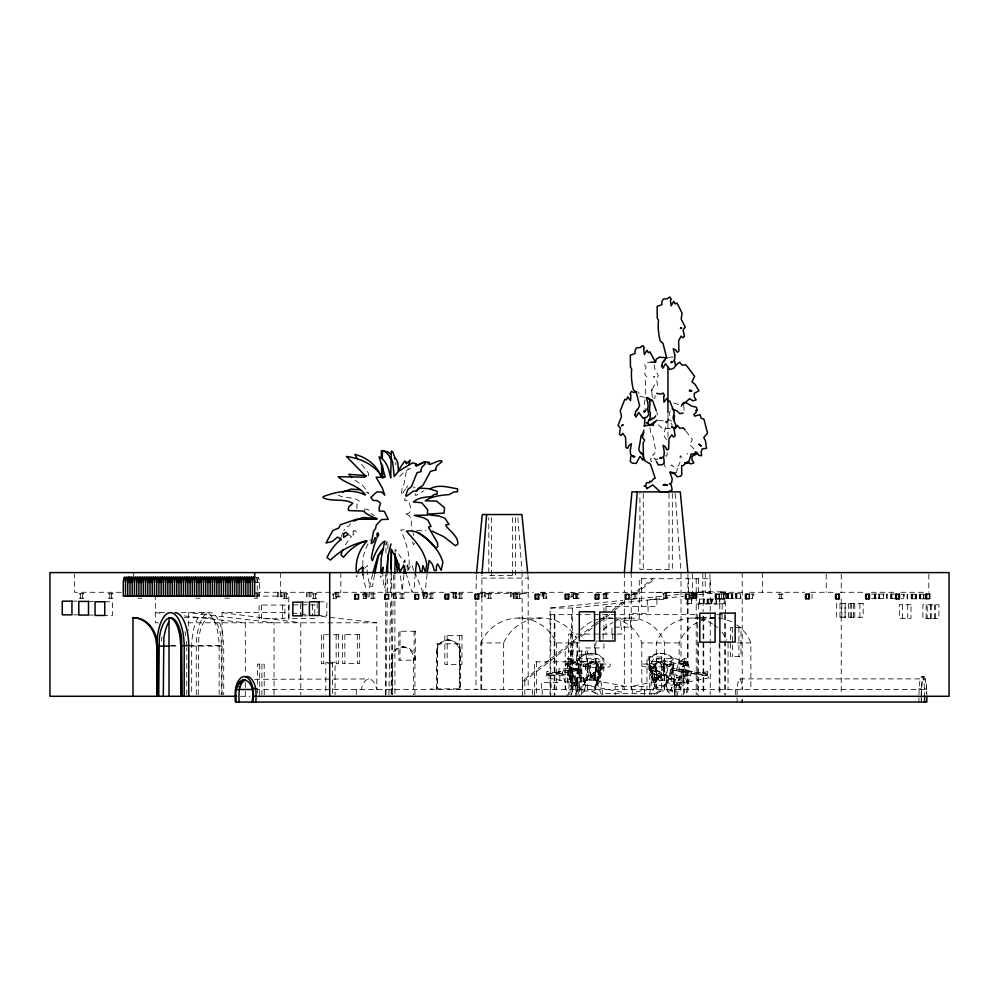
<?xml version="1.0" encoding="UTF-8"?>
<svg xmlns="http://www.w3.org/2000/svg" width="999" height="999" viewBox="0 0 999 999"><rect width="100%" height="100%" fill="white"/><g stroke="black" fill="none" stroke-linecap="round" stroke-linejoin="round"><path stroke-width="0.75" stroke-dasharray="5 3.75" d="M186.776 694.767L186.776 647.614M391.296 574.75L392.033 693.668M683.341 694.755L683.341 685.539L677.896 682.467L666.208 680.169L668.131 664.035M385.439 694.567L385.789 601.423M385.814 593.656L385.889 575.024M385.964 553.296L386.014 540.871M394.867 574.85L394.917 693.781M391.858 693.618L393.406 574.675M395.117 552.147L395.154 549.288L402.984 560.302L403.683 562.912M407.093 569.655L407.58 563.261L408.653 569.555C410.776 555.819 406.106 542.37 400.799 529.932L404.233 529.795M385.989 695.054L387.225 600.287M387.337 592.519L387.575 573.876M387.899 549.025L387.999 541.258L385.739 544.954M388.911 695.004L390.559 600.212M390.696 592.444L391.021 573.801M649.949 427.497L650.724 434.028L653.371 437.125L655.769 451.298L653.883 454.632L653.021 454.283L652.921 455.719L651.423 455.769L651.061 458.803L650.224 458.891L651.523 461.788L654.52 457.979L655.794 460.302M362.874 565.509C362.225 556.368 365.547 547.277 370.529 539.735M569.917 694.755L570.167 685.539L575.661 682.467L587.362 680.169L587.362 664.035M568.693 661.35L568.693 676.136L567.607 682.854L570.067 682.854L571.153 676.136L571.153 661.35L568.693 661.35L569.78 664.035L575.349 662.499L570.067 658.666L567.607 658.666L567.607 674.787M645.779 394.13L645.429 379.995L646.915 376.998L644.742 374.288L646.078 367.07L644.642 365.197L646.116 362.699L650.761 362.162M684.09 410.364L683.716 405.444M565.247 682.854L562.262 673.001L566.096 664.035L569.418 663.386L570.192 666.72L568.493 694.755M578.533 658.666L580.694 661.35L580.694 669.417L580.157 680.169L578.533 664.035L576.86 696.291M403.908 574.962L402.285 590.909L400.187 573.688M581.156 664.747L580.531 665.946L580.656 664.035M671.877 669.929L671.977 668.219L673.176 668.219L707.454 674.15L707.367 675.861L671.877 669.929L707.367 675.861M673.089 669.929L673.176 668.219M706.156 675.861L706.256 674.15L671.977 668.219M675.811 696.291L677.022 674.787L670.704 690.921L677.896 682.467L683.054 669.417L683.016 682.667L677.896 682.467L675.824 685.539L675.836 694.755M670.391 664.035L670.529 665.946L667.182 666.895L644.755 666.895L641.408 665.946L640.996 664.747L641.545 664.035L687.861 664.035L691.458 673.001L688.149 682.854L685.739 696.291M649.924 665.921L649.65 665.009M686.663 674.787L686.663 658.666L684.253 658.666L684.253 674.787L687.262 674.787L686.663 682.854L684.253 682.854L684.852 674.787M481.693 689.51L481.93 574.974M415.272 573.676L414.135 588.336L411.913 592.457L406.593 574.862M649.55 668.905L649.7 667.22L650.774 667.22L675.087 679.62L674.949 681.306L649.55 668.905L674.949 681.306M650.636 668.905L650.774 667.22M673.875 681.306L674.013 679.62L649.7 667.22M381.006 575.923L380.881 577.26L380.719 575.936M386.101 574.375L384.902 587.637L383.628 587.712L382.842 574.313M476.336 574.974L476.024 592.02M918.93 694.792L919.305 685.052A24.363 3.284 -90 0 1 924.237 685.052L924.612 696.291M921.178 694.792L921.54 685.052A24.363 3.284 -90 0 1 926.473 685.052L926.847 694.792M404.545 562.599L404.832 559.827L406.056 566.945M589.959 664.035L590.247 674.787L593.506 680.169L594.043 674.787L589.959 672.102L587.499 664.035L594.88 661.35L602.247 664.035L600.087 672.102M596.253 680.169L595.167 674.787L596.54 664.035L591.62 661.35L586.7 664.035L589.16 680.169L598.413 680.169L598.963 674.787L602.085 664.235M667.245 452.709L666.87 455.981L665.234 455.994M427.11 573.975L425.636 587.162L423.863 590.834L422.602 591.408L415.547 574.1M654.72 364.847L654.357 367.869L658.428 375.836L656.306 378.808L657.642 385.127L656.056 386.538L654.308 384.89L652.622 389.023M649.6 694.755L654.183 664.035L656.568 661.35L666.183 664.035L666.196 685.539L667.394 690.921L672.202 696.291M656.58 674.787L656.58 672.102L649.362 664.035L652.359 674.787L657.167 674.787L661.375 672.102L660.177 680.169L663.786 664.035L663.786 672.102L663.786 664.035L656.568 661.35L649.362 664.035L652.959 680.169L662.587 680.169L664.984 664.035L660.177 661.35L655.369 664.035L656.58 674.787L655.369 680.169M655.094 395.417L654.807 398.551L653.933 397.989M658.091 680.169L658.99 674.787L651.136 694.854M598.413 680.169L599.8 672.102M363.374 573.975L363.137 575.287L362.699 573.938M374.55 574.65L372.577 586.338L369.692 586.201L367.157 571.191L367.432 565.609L364.535 568.431M581.118 694.954L583.016 685.539L587.362 680.169L585.389 664.035L594.88 661.35L597.627 664.035L597.627 672.102M677.047 696.291L683.054 669.417L675.836 685.539L679.732 685.539L683.341 680.169L683.341 666.72L685.739 664.035M571.266 694.954L573.414 685.539L569.58 680.169L569.58 666.72L567.407 664.035M372.59 574.275L369.48 587.499L365.572 587.524L362.674 574.1M357.13 575.649L356.805 576.972L356.231 575.649M584.265 690.921L585.614 685.539L585.614 680.169M654.183 694.505L658.99 690.921L649.362 669.417L649.362 658.666A19.493 17.42 90 0 1 673.401 658.666L671.003 661.35L671.003 669.417L666.196 685.539L667.694 690.921M663.361 665.471L663.049 666.183A1.923 1.474 -63.6 0 1 662.075 666.845L660.951 666.47L661.263 664.747A1.923 1.474 -63.6 0 1 662.237 664.085L663.486 665.009M600.374 669.417L595.454 685.539L602.834 669.417L602.834 658.666A19.493 17.832 -90 0 0 578.234 658.666L578.234 669.417L585.614 685.539L584.527 690.921L579.32 696.291M682.729 666.72L683.84 663.386L687.861 664.035L682.729 666.72L684.54 694.755M676.598 472.939L677.31 467.782L676.248 466.396L678.284 466.158L679.919 462.749L680.157 455.619L683.254 458.953M350.299 523.439L349.513 525.586L345.13 527.822L343.893 530.581M645.204 399.825L644.492 401.698L645.167 408.916M657.654 458.566L657.267 459.577L655.931 459.053M589.16 680.169L590.247 677.472L596.253 677.472M595.167 677.472L594.08 680.169L596.54 664.035L595.167 674.787M340.809 537.487L343.281 531.967M670.329 410.864L669.243 413.286L670.117 416.608C666.033 421.79 664.485 429.682 664.223 436.226L667.419 441.034M655.369 664.035L657.779 680.169L661.375 672.102L661.375 674.787L657.767 680.169L656.58 677.472M664.984 685.539L672.202 669.417L672.202 658.666A19.493 17.42 -90 0 0 648.164 658.666L648.164 669.417L655.369 685.539L666.196 685.539L673.401 669.417L673.401 658.666M686.663 682.854L685.451 676.136L685.451 661.35L683.054 661.35L681.842 664.035L678.234 662.499L684.253 658.666M685.451 661.35L684.253 664.035L678.234 662.499L686.663 658.666M684.253 682.854L683.054 676.136L683.054 661.35M602.884 694.755L598.201 664.035L598.201 680.169L593.281 690.921L598.201 694.505M414.473 543.169L413.648 544.842L411.613 540.209M679.145 689.51L679.145 642.931L682.617 635.988L687.374 629.894L693.256 624.875A38.799 38.424 -90 0 1 713.473 618.081M368.556 475.836L368.569 473.201L359.915 462.2M415.759 493.606L415.022 494.93L415.996 495.467L423.788 490.821M652.959 680.169L652.359 674.787L654.17 672.102M405.282 498.389L404.37 500.274L408.067 500.449C410.601 505.157 413.549 515.334 404.52 513.623L408.703 515.359L410.539 517.432C412.649 522.989 409.602 525.574 412.649 531.343M406.243 488.061L407.767 485.926M407.717 570.541L411.788 564.398L413.586 570.279M602.247 664.035L595.167 672.102L597.34 664.035L597.34 672.102L598.963 674.787L594.043 674.787L591.333 677.472L591.333 680.169L589.959 672.102L593.506 680.169M672.502 690.921L657.779 690.921L651.773 680.169L651.773 661.35L654.183 658.666L675.811 658.666L687.861 664.035M399.6 476.361L405.532 470.891L413.386 467.033M522.564 696.291L522.564 680.868L576.56 638.473M577.784 637.499L593.743 624.974M594.967 624.013L598.651 621.116M599.887 620.154L607.242 614.373M612.15 610.514L624.425 600.886M630.569 596.066L652.659 578.721M522.564 680.868L524.812 680.868L576.361 640.396M581.268 636.538L593.543 626.897M594.767 625.936L598.451 623.051M599.687 622.09L609.502 614.373M614.41 610.514L626.685 600.886M627.909 599.924L654.907 578.721M583.266 679.682L602.497 667.17L602.622 668.855L584.34 681.368L583.391 681.368L583.266 679.682L602.497 667.17M583.391 681.368L602.622 668.855M656.455 693.993L661.088 690.921M570.192 666.72L566.096 664.035L576.361 658.666L598.201 658.666L600.374 661.35L600.374 680.169L594.368 690.921L579.345 690.921M405.482 489.123L401.373 495.042L402.11 488.136L403.771 484.94L406.431 470.754L408.029 469.955L408.129 468.394M675.824 685.539L682.692 682.467L677.896 682.467M587.787 672.102L587.787 664.035L594.88 661.35M668.481 357.505L672.564 356.855L675.049 359.453M596.041 658.666L575.936 664.035L580.844 680.169L579.77 685.539L579.77 696.291M547.102 674.15L579.707 668.219L579.795 669.929L548.414 675.861L547.19 675.861L547.102 674.15L579.707 668.219M547.19 675.861L579.795 669.929M687.549 453.309L687 454.095M550.087 694.755L550.087 608.054L622.739 600.349M630.469 599.537L683.029 593.955M690.759 593.144L703.121 591.833L725.399 591.833L725.399 613.136M550.087 608.054L572.365 608.054L683.653 596.253M689.834 595.604L714.572 592.981M720.754 592.32L725.399 591.833M578.096 685.539L575.661 682.467L570.454 682.667L571.016 669.417L578.096 685.539L578.346 694.755M670.566 428.571L662.712 428.758L655.032 421.79M254.708 679.308L369.018 678.958M416.658 530.357L426.111 530.344M255.956 577.36L258.341 577.36A6.456 2.56 -90 0 1 259.465 582.554L259.453 596.128M481.693 578.084L528.171 578.084L528.171 689.51M255.869 582.554L259.453 582.554M121.329 592.282L74.538 592.282L74.538 574.125M255.444 592.282L443.893 592.282M450.124 592.282L473.763 592.282M479.995 592.282L533.391 592.282M540.584 592.282L562.899 592.282M570.104 592.382L684.415 592.282M687.774 592.282L714.597 592.282M720.167 592.282L743.918 592.282M749.799 592.282L804.482 592.282M810.614 592.282L834.003 592.282M840.196 592.282L863.536 592.282M871.29 592.282L894.617 592.282M900.823 592.282L924.137 592.282M686.962 592.519L656.068 592.519L656.068 599.45M688.885 592.519L708.129 592.519M477.584 593.568L528.171 593.568M255.357 593.668L258.404 593.668L258.404 598.189L254.021 598.189M603.721 593.893L608.116 593.893L608.116 598.413L603.059 598.339L603.059 593.818L606.868 593.818L606.868 598.339M720.179 593.893L724.562 593.893L724.562 598.413M750.761 594.055L753.808 594.055L753.808 598.576L750.761 598.576M871.578 594.143L883.74 594.08L883.74 598.601L878.546 598.601L878.546 594.08M895.978 594.08L886.7 594.08L886.7 598.601L895.978 598.601M901.348 594.255L904.157 594.255L904.157 598.776L901.348 598.776M924.55 594.255L907.117 594.255L907.117 598.776L927.01 598.776M254.67 596.128L288.798 596.128L288.798 622.802M335.714 596.865L340.097 596.865L340.097 592.345M570.104 596.903L573.151 596.903L573.151 592.382M137.575 598.189L141.958 598.189M195.792 598.189L200.187 598.189M224.912 598.189L229.295 598.189M723.276 598.164L727.085 598.164L727.085 593.643L723.276 593.643L723.226 598.413M720.179 598.413L740.883 598.326L740.883 593.806L723.463 593.806L723.463 598.326M871.578 598.663L879.669 598.676L879.669 594.155M688.361 599.138L691.932 599.138L691.932 603.658L686.738 603.658L686.738 600.649M713.611 599.225L698.975 599.063L698.975 603.583L712.324 603.583L712.324 599.063M719.38 599.225L724.575 599.225L724.575 603.758L719.38 603.758L719.38 600.736M71.94 601.161L78.159 601.161M88.499 601.41L93.494 601.41M104.745 601.773L112.512 601.773L112.512 615.446L102.835 615.446M319.093 601.823L326.86 601.823L326.86 615.496L318.556 615.496M302.547 602.172L310.314 602.172M696.291 604.02L722.14 604.02L722.14 613.136M164.435 612.624L155.332 612.624L162.962 613.486M181.106 612.624L209.99 612.624A34.753 13.749 90 0 1 223.726 645.641L223.726 694.755M222.065 694.767L222.065 612.624L288.798 612.624M550.087 614.66L601.023 614.66M602.397 614.66L698.363 614.66M716.795 614.66L725.399 614.66L725.399 694.755M73.501 614.835L78.159 614.835M89.348 615.072L93.494 615.072M304.096 615.834L307.542 615.834M184.153 617.707L209.99 617.707A29.67 11.738 -90 0 1 221.191 638.511L221.728 694.767M696.291 617.694L700.699 617.694M701.585 617.694L719.779 617.694M518.618 618.056L541.433 618.056M607.355 618.056L630.169 618.056M692.195 618.056L715.009 618.056A38.799 38.424 -90 0 1 732.804 622.464M314.81 618.518L288.961 618.518L288.961 604.845L314.81 604.845L314.81 615.471M158.429 622.802L155.332 622.802L155.332 596.128M187.899 622.802L376.835 622.802L376.835 689.51A23.801 9.416 -90 0 0 361.188 689.51M616.083 634.09L568.656 634.09L568.656 661.813M617.195 634.09L621.603 634.09L621.603 627.16M436.501 688.835L436.501 651.51A11.526 11.426 -90 0 1 447.914 639.984L448.601 639.984A11.526 11.426 -90 0 1 460.027 651.51L460.027 688.835M597.24 641.021L601.648 641.021M480.856 689.51L480.856 642.931L503.658 642.931A41.658 41.271 90 0 1 576.748 638.186M480.856 642.931A41.658 41.271 90 0 1 556.393 642.931L579.195 642.931L579.195 689.51M614.835 618.843A36.738 36.389 -90 0 1 641.795 642.931L679.145 642.931M737.187 642.931L750.886 642.931L750.886 689.51M436.763 643.818L460.177 643.818L460.177 688.835L430.919 688.835L430.919 689.51M170.404 645.641L178.009 645.641M188.774 645.641L223.726 645.641M170.891 646.091L178.484 646.091M190.647 646.091L221.728 646.091M391.183 694.78L391.183 658.591A11.651 11.189 -90 0 1 402.372 646.94L403.758 646.94A11.651 11.189 -90 0 1 414.947 658.591L414.947 694.78M436.501 651.51L437.187 651.51A11.526 11.426 -90 0 1 448.601 639.984M447.914 639.984A11.526 11.426 -90 0 1 459.34 651.51L460.027 651.51M590.534 653.284L591.62 653.284M660.177 653.284L661.388 653.284M391.183 658.591L392.57 658.591A11.651 11.189 -90 0 1 403.758 646.94M402.372 646.94A11.651 11.189 -90 0 1 413.561 658.591L414.947 658.591M580.694 661.35L600.374 661.35M651.773 661.35L671.003 661.35M328.521 662.287L325.824 662.287L325.824 694.742M329.832 662.287L335.077 662.287L335.077 694.742M566.096 664.035L610.177 664.035C613.061 671.365 584.053 665.796 580.656 665.983L583.94 665.983L583.441 664.747L584.09 666.845L584.44 664.747L580.157 664.747M670.941 664.747L666.633 664.747A1.424 0.637 -90 0 0 667.182 666.895A1.424 0.637 -90 0 0 667.744 664.747C666.046 666.982 671.528 666.982 669.842 664.747M577.472 668.743L559.003 668.743L559.003 675.674M706.256 674.15L707.454 674.15M550.174 675.674L568.656 675.674L568.656 668.743M568.693 676.136L571.153 676.136M683.054 676.136L685.451 676.136M921.765 676.735L924.013 676.735M655.369 677.472L661.375 677.472L662.587 680.169M739.66 678.883L924.013 678.883M674.013 679.62L675.087 679.62M573.414 685.539L576.935 685.539L575.661 682.467L570.741 682.467L576.935 685.539L581.555 690.921L576.635 680.169L575.274 674.787L575.786 696.291M918.93 688.811L921.178 688.811M924.612 688.811L926.847 688.811M254.807 689.51L926.56 689.51L926.56 693.693M605.481 693.606L655.544 693.606M240.359 696.291L249.95 696.291M364.235 508.991L368.456 509.777L370.117 512.574L374.375 515.796M658.416 420.392L664.997 421.041L670.267 419.98L672.752 422.577L671.003 423.189L672.227 424.887M184.303 615.908L245.292 622.802L245.292 674.862M291.895 612.986L307.33 614.772M321.241 616.383L376.835 622.802M222.065 612.624L300.774 622.802L300.774 694.767M644.48 397.327L640.609 396.428L639.722 397.003L639.435 393.856L637.837 391.77M673.826 402.984L680.132 404.945M338.112 495.005C344.805 499.175 353.596 496.128 359.765 501.436L356.93 504.507L356.88 508.566M413.336 487.125L415.084 487.874M366.371 492.182L368.956 493.681L363.274 486.113L352.784 478.521M567.607 658.666L575.349 662.499L572.24 664.035L571.153 661.35M591.383 690.921L596.066 693.993M348.626 534.615L351.423 536.813A51.761 35.152 87.6 0 0 344.18 547.09M660.177 677.472L657.167 674.787L657.767 680.169M666.208 680.169L671.028 685.539L673.139 694.954M685.888 431.106L692.319 439.46L689.672 444.955L692.819 447.552L694.742 450.749M579.32 669.417L586.7 685.539M663.461 462.624L666.783 470.579M601.498 694.854L593.868 674.787L594.68 680.169M575.661 682.467L571.016 669.417L577.31 696.291M587.787 664.035L590.247 672.102M580.694 669.417L585.614 685.539L596.54 685.539L603.92 669.417L603.92 658.666A19.493 17.832 90 0 0 579.32 658.666M650.087 666.47L649.999 666.183M656.58 672.102L654.17 664.035L654.183 680.169L656.58 658.666L678.246 664.035L673.438 680.169L674.637 685.539L674.637 696.291L673.401 664.035L671.603 680.169L671.003 669.417M651.773 669.417L656.58 685.539M589.959 672.102L591.333 677.472M412.999 532.742L413.698 535.551M656.755 411.9L657.517 415.109M679.732 685.539L681.83 694.954M651.76 672.102L652.359 674.787M565.247 685.539L567.407 696.291M651.872 392.382L652.434 398.364M595.741 658.666L598.201 680.169M527.872 574.974L528.171 578.084M517.857 517.632L521.915 570.329M522.04 571.878L522.514 689.51M601.548 667.17L601.673 668.855M584.215 679.682L584.34 681.368M675.149 493.431L680.893 571.053M186.451 641.545L186.676 644.58M569.53 674.787L570.067 682.854M567.607 682.854L567.07 674.787L570.067 674.787L570.067 658.666M578.483 668.219L578.558 669.929M548.339 674.15L548.414 675.861M395.816 462.25L395.854 464.872M935.601 604.782L935.601 618.456M934.527 604.732L934.527 618.406L922.864 618.406L922.864 604.732L938.885 604.782L938.885 618.456L927.222 618.456L927.222 604.782M931.243 604.732L931.243 618.406M930.506 604.782L930.506 618.456M928.808 574.125L928.808 592.282M926.148 604.732L926.148 618.406M923.85 594.255L923.85 598.776M923.426 594.255L923.426 598.776M921.465 696.478L921.465 689.51A22.215 2.985 -90 0 1 926.56 689.51M921.465 697.864L921.465 702.047M921.178 697.727L921.178 700.611M920.466 594.255L920.466 598.776M920.042 594.255L920.042 598.776M919.779 594.255L919.779 598.776M919.355 594.255L919.355 598.776M918.93 697.727L918.93 702.047M916.383 594.255L916.383 598.776M915.958 594.255L915.958 598.776M915.696 594.255L915.696 598.776M915.271 594.255L915.271 598.776M912.312 594.255L912.312 598.776M911.887 594.255L911.887 598.776M911.625 594.255L911.625 598.776M911.188 594.255L911.188 598.776M907.729 604.682L907.729 618.344M907.542 594.255L907.542 598.776M903.733 594.255L903.733 598.776M902.634 604.682L902.634 618.344M891.895 594.08L891.895 598.601M891.47 594.08L891.47 598.601M891.208 594.08L891.208 598.601M890.783 594.08L890.783 598.601M887.137 594.08L887.137 598.601M883.316 594.08L883.316 598.601M879.245 594.155L879.245 598.676M878.97 594.08L878.97 598.601M875.586 594.143L875.586 598.663M875.149 594.143L875.149 598.663M874.899 594.155L874.899 598.676M874.475 594.155L874.475 598.676M859.877 603.596L859.877 617.257M854.782 603.596L854.782 617.257M853.508 603.621L853.508 617.295M851.498 603.596L851.498 617.257M850.211 603.621L850.211 617.295M848.351 603.583L848.351 617.257M845.129 617.295L845.129 603.621L845.067 617.257M841.832 603.621L841.832 617.295M841.233 574.15L841.233 592.707M841.233 598.888L841.233 694.742M839.972 603.583L839.972 617.257M826.21 574.125L826.21 592.282M812.037 594.055L812.037 598.576M781.58 594.055L781.58 598.576M779.869 594.055L779.869 598.576M762.437 572.602L762.437 592.282M752.472 594.055L752.472 598.576M742.207 572.602L742.207 689.51A22.215 2.985 -90 0 0 737.1 689.51L737.1 696.478M740.459 593.806L740.459 598.326M738.935 627.484L738.935 656.468M737.1 697.864L737.1 702.047M736.812 593.806L736.812 598.326M736.375 593.806L736.375 598.326M736.113 593.806L736.113 598.326M735.689 593.806L735.689 598.326M735.639 689.51L735.639 694.942M732.729 593.806L732.729 598.326M732.629 627.484L732.629 656.468M732.304 593.806L732.304 598.326M732.042 593.806L732.042 598.326M731.618 593.806L731.618 598.326M728.658 593.806L728.658 598.326M728.221 593.806L728.221 598.326M727.959 593.806L727.959 598.326M728.059 642.931L728.059 689.51M727.534 593.806L727.534 598.326M726.423 593.643L726.423 598.164M724.687 614.66L724.687 694.755M724.15 599.225L724.15 603.758M723.938 593.643L723.888 598.326M722.14 614.647L722.14 617.694M721.515 593.893L721.515 598.413M719.879 643.93L719.879 694.755M719.804 599.225L719.804 603.758M719.779 604.02L719.779 610.102M719.168 642.382L719.168 694.755M716.42 600.736L716.42 603.758L711.226 603.758L711.226 599.225M715.996 599.225L715.996 603.758M711.9 599.063L711.9 603.583M711.65 599.225L711.65 603.758M710.239 611.201L710.239 578.721L639.26 578.721L639.26 606.381M710.239 612.749L710.239 694.742M709.964 574.125L709.964 592.282M708.241 599.063L708.241 603.583M707.816 599.063L707.816 603.583M707.554 599.063L707.554 603.583M707.13 599.063L707.13 603.583M705.244 572.602L705.244 592.282M704.17 599.063L704.17 603.583M703.733 599.063L703.733 603.583M703.758 616.208L703.758 694.755M703.471 599.063L703.471 603.583M703.121 591.833L703.121 611.625M703.121 616.208L703.121 694.755M702.796 572.602L702.796 592.282M699.4 599.063L699.4 603.583M698.638 604.02L698.638 611.613M698.476 578.721L698.476 592.519M698.363 642.382L698.363 696.291M697.727 614.66L697.727 694.755M696.403 593.643L696.403 598.164M696.216 578.721L696.216 694.742M696.003 593.631L696.003 598.151M695.579 593.631L695.579 598.151M694.105 593.893L694.105 598.413M693.918 593.643L693.918 598.164M693.256 593.643L693.256 598.164M692.494 573.838L692.494 592.282M692.407 593.893L692.407 598.413M691.508 599.138L691.508 603.658M691.246 593.631L691.246 598.151M688.498 578.721L688.498 592.519M687.924 574.125L687.924 592.282M687.924 600.024L687.924 689.51M687.774 600.037L687.774 694.742M687.162 599.138L687.162 603.658M681.018 572.602L681.018 689.51M672.327 493.431L672.327 569.442L639.922 569.442L639.922 493.431M668.98 493.431L668.98 569.442M667.956 414.585L667.956 437.175M666.383 593.643L666.383 598.164M665.734 592.519L665.734 599.45L647.252 599.45L647.252 606.381M664.597 689.51L664.597 642.931A36.738 36.389 -90 0 0 615.534 621.153M664.248 689.51L664.248 656.967L646.952 656.967L646.952 689.51M663.898 593.643L663.898 598.164M661.475 656.967L661.475 689.51M660.177 661.35L660.177 664.035M656.905 599.45L656.905 606.381L603.958 606.381L603.958 634.09M656.318 689.51L656.318 642.931A38.799 38.424 -90 0 1 698.338 618.556M649.725 656.967L649.725 689.51M648.076 606.381L648.076 613.311L629.595 613.311L629.595 620.242M644.38 694.879L644.38 686.35L615.197 686.35L615.197 694.879M643.269 493.431L643.269 569.442M641.795 642.931L641.795 689.51M641.358 578.721L641.358 606.381M639.26 613.311L639.26 620.242L620.779 620.242L620.779 627.16M638.423 606.381L638.423 613.311M635.888 593.893L635.888 598.413M634.178 593.893L634.178 598.413M631.231 572.602L631.231 689.51M630.431 620.242L630.431 627.16L611.95 627.16L611.95 634.09M624.325 572.602L624.325 592.282M624.325 599.999L624.325 689.51M612.774 634.09L612.774 639.635M606.78 593.893L606.78 598.413M606.206 593.818L606.206 598.339M606.056 606.381L606.056 634.09M605.069 593.893L605.069 598.413M603.958 643.793L603.958 647.951L585.476 647.951L585.476 654.882M603.721 593.818L603.721 598.413M603.121 634.09L603.121 641.021M595.729 689.51L595.729 642.931A36.738 36.389 -90 0 1 598.139 637.35M595.129 647.951L595.129 654.882L576.648 654.882L576.648 661.813M594.293 643.793L594.293 647.951M591.62 661.35L591.62 664.035M587.587 689.51L587.587 651.073L565.197 651.073L565.197 689.51M586.301 654.882L586.301 661.813L534.465 661.813L534.465 696.291M585.327 664.035L585.327 672.102M581.73 651.073L581.73 689.51M577.697 593.968L577.697 598.488M577.659 642.382L577.659 694.755M576.96 642.382L576.96 694.755M576.098 593.831L576.098 598.351M575.986 593.968L575.986 598.488M573.626 593.831L573.626 598.351M572.927 689.51L572.927 642.931A36.738 36.389 -90 0 1 576.073 636.038M572.365 608.054L572.365 694.755M571.815 592.382L571.815 596.903M571.653 614.66L571.653 694.755M571.053 651.073L571.053 689.51M570.754 634.09L570.754 661.813M567.819 661.813L567.819 668.743M559.827 675.674L559.827 682.604L541.346 682.604L541.346 689.535M556.393 642.931L556.393 689.51M554.857 614.66L554.857 694.755M554.22 614.66L554.22 696.291M550.998 682.604L550.998 689.535M550.724 614.66L550.724 696.291M546.116 593.756L546.116 598.276M544.03 592.382L544.03 596.903L540.983 596.903L540.983 592.382M543.631 593.756L543.631 598.276M542.694 592.382L542.694 596.903M542.182 689.535L542.182 696.291M536.575 661.813L536.575 694.792M532.517 689.535L532.517 696.291M524.812 680.868L524.812 694.755M519.393 593.943L519.393 598.476M517.682 593.943L517.682 598.476M516.096 593.756L516.096 598.276M515.384 517.582L515.384 575.586L488.811 575.586L488.811 517.582M514.847 592.395L514.847 596.915L510.452 596.915L510.452 592.395M513.611 593.756L513.611 598.276M513.511 592.395L513.511 596.915M512.649 517.582L512.649 575.586M511.788 592.395L511.788 596.915M503.658 642.931L503.658 689.51M491.558 517.582L491.558 575.586M490.147 593.781L490.147 598.301M488.436 593.781L488.436 598.301M485.726 592.395L485.726 596.915L481.343 596.915L481.343 592.395M484.39 592.395L484.39 596.915M482.679 592.395L482.679 596.915M476.024 601.298L476.024 689.51M461.038 593.781L461.038 598.301M459.627 635.376L459.627 664.36M459.328 593.781L459.328 598.301M459.34 651.51L459.34 689.51M456.056 593.756L456.056 598.276M455.194 592.419L455.194 596.94M453.484 592.419L453.571 598.276M453.496 688.835L453.496 689.51M447.177 635.376L447.177 664.36M437.612 643.818L437.612 688.835M437.187 651.51L437.187 688.835M436.763 688.835L436.763 689.51M431.918 593.781L431.918 598.301M430.207 593.781L430.207 598.301M427.447 592.345L427.447 596.865L423.064 596.865L423.064 592.345M426.111 592.345L426.036 598.276M424.4 592.345L424.4 596.865M423.551 593.756L423.551 598.276M414.123 631.218L414.123 660.189M413.561 658.591L413.561 694.78M402.809 593.781L402.809 598.301M401.099 593.781L401.099 598.301M400.037 631.218L400.037 660.189M395.879 593.93L395.879 598.451M393.394 593.93L393.394 598.451M392.57 658.591L392.57 694.78M373.701 593.781L373.701 598.301M371.99 593.781L371.99 598.301M369.218 592.345L369.218 596.865L364.822 596.865L364.822 592.345M367.882 592.345L367.882 596.865M366.171 592.345L366.171 596.865M365.859 593.93L365.859 598.451M363.374 593.93L363.374 598.451M357.317 634.577L357.317 663.548M356.281 689.51L356.281 696.291M344.867 634.577L344.867 663.548M340.821 572.602L340.821 592.282M338.761 592.345L338.761 596.865M337.05 592.345L337.05 596.865M336.151 634.727L336.151 663.698M335.714 592.345L335.839 598.451M333.354 593.93L333.354 598.451M332.38 662.287L332.38 694.742M323.701 634.727L323.701 663.698M317.17 603.346L317.17 612.462M315.422 593.831L315.422 598.364M313.711 593.831L313.711 598.364M312.45 604.845L312.45 615.471M310.989 592.345L310.989 596.865L306.593 596.865L306.593 592.345M309.653 592.345L309.653 596.865M307.929 592.345L307.929 596.865M300.637 603.696L300.637 614.323M286.313 593.831L286.313 598.364M284.603 593.831L284.603 598.364M282.592 605.057L282.592 618.718M281.793 592.357L281.793 596.878L277.41 596.878L277.41 592.357M280.657 572.602L280.657 592.282M280.457 592.357L280.457 596.878M278.746 592.357L278.746 596.878M274.051 694.767L274.051 622.802L188.699 612.624L188.699 630.456M264.211 694.767L264.211 664.148L257.392 664.148L257.392 694.767M261.925 664.148L261.925 694.767M261.451 605.057L261.451 618.718M259.665 664.148L259.665 696.291M255.956 577.684A6.456 2.56 -90 0 1 256.119 577.385A6.456 2.56 -90 0 1 257.243 582.554L257.23 596.128M257.068 593.668L257.068 598.189M245.292 682.517L245.292 696.291M219.156 694.755L219.156 645.641A34.753 13.749 90 0 0 205.419 612.624A34.753 13.749 90 0 0 191.683 645.641L191.683 694.755M198.239 694.767L198.776 638.511A29.67 11.738 90 0 1 209.99 617.707M196.254 694.755L196.254 645.641A34.753 13.749 90 0 1 209.99 612.624M133.516 572.602L133.516 575.636M111.538 593.743L111.538 598.264M109.828 593.743L109.828 598.264M82.343 593.731L82.343 598.251M80.632 593.731L80.632 598.251M699.849 618.831A38.799 38.424 -90 0 1 712.662 624.025M713.948 624.875A38.799 38.424 -90 0 1 717.594 627.747M721.877 632.217A38.799 38.424 -90 0 1 726.835 640.072M580.556 629.944A36.738 36.389 -90 0 1 592.719 621.153M594.105 620.579A36.738 36.389 -90 0 1 598.413 619.18M599.875 618.843A36.738 36.389 -90 0 1 613.361 618.556M736.775 624.875A38.799 38.424 -90 0 1 750.886 642.931M603.371 629.944A36.738 36.389 -90 0 1 612.824 622.489M161.488 641.271A34.753 13.761 -90 0 1 161.9 637M185.002 631.693A29.67 11.751 -90 0 1 185.826 635.701M257.205 582.554A6.456 2.56 -90 0 1 258.341 577.385M353.209 531.281L353.097 535.164L356.668 532.317L354.745 530.257L353.209 531.281M587.812 664.747L588.249 666.183A1.923 1.411 64.9 0 0 589.198 666.845L590.272 666.47L589.934 664.747A1.923 1.411 64.9 0 0 588.985 664.085L587.812 664.747M547.127 671.278L545.929 677.509L622.015 692.157L623.214 685.938L547.127 671.278M653.87 376.436L653.646 377.285L654.944 376.973L653.87 376.436M666.945 421.316L665.371 421.99L669.792 422.003L666.945 421.316M707.479 671.703L631.368 686.35L632.604 692.569L708.678 677.921L707.479 671.703M672.339 465.159L670.903 465.234L674.362 466.833L672.339 465.159M456.531 592.419L452.147 592.419L452.147 596.94L456.531 596.94L456.531 592.419M667.045 593.643L663.236 593.643L663.236 598.164L667.045 598.164L667.045 593.643M697.065 593.643L690.809 593.631L690.809 598.151L697.065 598.164L697.065 593.643M83.691 593.731L79.296 593.731L79.296 598.251L83.691 598.251L83.691 593.731M112.875 593.743L108.491 593.743L108.491 598.264L112.875 598.264L112.875 593.743M287.65 593.831L283.266 593.831L283.266 598.364L287.65 598.364L287.65 593.831M316.77 593.831L312.375 593.831L312.375 598.364L316.77 598.364L316.77 593.831M375.037 593.781L370.654 593.781L370.654 598.301L375.037 598.301L375.037 593.781M404.145 593.781L399.762 593.781L399.762 598.301L404.145 598.301L404.145 593.781M426.698 593.756L422.889 593.756L422.889 598.276L426.698 598.276L426.698 593.756M433.266 593.781L428.871 593.781L428.871 598.301L433.266 598.301L433.266 593.781M456.718 593.756L452.909 593.756L452.909 598.276L456.718 598.276L456.718 593.756M462.375 593.781L457.979 593.781L457.979 598.301L462.375 598.301L462.375 593.781M491.483 593.781L487.1 593.781L487.1 598.301L491.483 598.301L491.483 593.781M516.758 593.756L512.949 593.756L512.949 598.276L516.758 598.276L516.758 593.756M546.778 593.756L542.969 593.756L542.969 598.276L546.778 598.276L546.778 593.756M576.76 593.831L572.964 593.831L572.964 598.351L576.76 598.351L576.76 593.831M336.501 593.93L332.692 593.93L332.692 598.451L336.501 598.451L336.501 593.93M366.521 593.93L362.712 593.93L362.712 598.451L366.521 598.451L366.521 593.93M396.541 593.93L392.732 593.93L392.732 598.451L396.541 598.451L396.541 593.93M520.729 593.943L516.346 593.943L516.346 598.476L520.729 598.476L520.729 593.943M579.033 593.968L574.637 593.968L574.637 598.488L579.033 598.488L579.033 593.968M637.225 593.893L632.842 593.893L632.842 598.413L637.225 598.413L637.225 593.893M695.454 593.893L691.058 593.893L691.058 598.413L695.454 598.413L695.454 593.893M782.916 594.055L778.533 594.055L778.533 598.576L782.916 598.576L782.916 594.055M863.161 603.596L836.687 603.583L836.687 617.257L863.161 617.257L863.161 603.596M911.013 604.682L899.35 604.682L899.35 618.344L911.013 618.344L911.013 604.682M284.94 605.057L259.103 605.057L259.103 618.718L284.94 618.718L284.94 605.057M741.008 627.484L730.556 627.484L730.556 656.468L741.008 656.468L741.008 627.484M415.297 631.218L398.863 631.218L398.863 660.189L415.297 660.189L415.297 631.218M359.665 634.577L342.52 634.577L342.52 663.548L359.665 663.548L359.665 634.577M338.499 634.727L321.353 634.727L321.353 663.698L338.499 663.698L338.499 634.727M461.975 635.376L444.817 635.376L444.817 664.36L461.975 664.36L461.975 635.376"/><path stroke-width="1.5" d="M163.287 696.291L163.824 638.511A29.67 11.751 -90 0 1 169.331 621.44M253.222 702.047C253.371 693.756 254.358 684.078 247.652 677.884A27.435 10.864 90 0 0 240.909 677.884C234.303 684.053 235.002 693.818 235.352 702.047L926.847 702.047L926.847 696.291M245.279 676.872A27.435 10.864 -90 0 1 250.349 677.884C257.055 684.078 256.069 693.756 255.919 702.047M391.296 573.326L391.346 549.2L397.215 560.539L400.037 572.065L403.758 565.009L406.094 573.563M381.306 457.804L381.343 450.786L382.068 450.586L385.152 451.323L389.135 455.756L390.584 458.966L391.308 458.504L392.757 462.5L394.205 476.473L398.576 471.253L412.624 462.837L416.408 463.873L415.159 465.084L416.783 465.721L423.389 462.549L425.174 462.674L425.362 463.723L421.815 467.357L420.766 470.666L421.316 471.478L417.008 472.752L411.501 486.538L407.892 489.473L405.731 495.679L406.456 496.266L412.987 491.371L415.522 491.008L420.567 488.161L429.22 488.711L437.15 491.321L437.187 494.205L434.503 494.305L431.106 496.728C425.224 497.04 417.732 497.727 413.411 501.998L421.778 502.772L427.647 509.765L427.335 515.072L414.223 515.384L423.726 517.807L427.934 520.192L431.106 526.535L428.921 526.685L428.746 527.759L437.5 542.807L437.737 546.615L435.926 548.164C428.296 539.46 419.318 529.258 406.418 531.131C415.072 540.909 424.438 550.561 426.748 564.148L425.537 572.102L422.889 565.621L422.015 571.94L420.542 572.152L419.006 565.709L416.558 561.738L415.272 573.676M394.88 573.426L395.092 553.571M362.724 572.627L362.837 567.007M382.317 458.404L382.405 451.386L387.562 451.698L390.771 454.233M387.6 572.327L387.824 555.244M340.197 538.873L340.934 540.022M391.096 569.143L391.421 550.486M380.794 571.977L381.168 558.516L384.727 541.146A77.86 23.439 -88.7 0 0 372.452 560.676L371.353 558.204A51.761 15.584 -88.7 0 1 376.286 539.597L375.075 537.599L373.301 542.107L371.241 543.593L373.626 531.056L375.612 528.508L376.186 525.199L381.556 519.542L388.261 519.305L384.278 511.313L379.158 510.939L379.245 506.88L380.557 503.608L379.832 502.547L377.547 500.724L372.914 500.299L370.816 497.39L376.91 491.87L381.618 492.032L384.752 495.167L382.355 488.012L376.086 477.21L384.852 477.347L385.114 476.286L379.071 456.868C386.963 460.489 389.086 470.279 390.709 478.046L391.258 451.098L392.619 451.61L395.242 458.354M644.73 417.457L644.592 425.936M695.391 451.823L696.678 453.946L692.057 456.331L691.92 459.765L693.855 462.949L690.509 463.911L687.275 461.8L683.366 465.447L681.668 465.734L681.743 474.65L680.831 476.161L677.422 476.785L674.55 473.938L669.904 472.165L672.215 478.908L671.628 482.804L669.43 483.891L671.128 484.74L672.202 489.847L668.256 491.695L660.414 491.883L652.722 484.915L646.74 488.723L646.828 487.475L644.143 485.839L645.829 485.751L646.528 482.704L649.55 482.654L649.75 481.218L651.448 481.568L653.408 478.971L655.219 478.246L650.436 464.06L645.142 460.964L643.468 457.255L643.131 443.119L644.617 440.122L642.432 437.412L643.768 430.194M356.331 571.69C355.182 560.377 359.49 549.263 367.083 540.983A77.86 71.478 -85.4 0 0 330.419 560.089L326.973 557.567A51.761 47.527 -85.4 0 1 341.271 539.135L337.525 537.1L332.267 541.533L326.049 542.944L332.842 530.494L338.786 528.009L340.409 524.725L356.531 519.255L376.973 519.268L366.745 513.836L364.51 512.212L364.523 511.126L348.888 510.564L348.151 509.478L348.988 506.505L352.847 503.284C343.818 498.164 333.029 501.948 323.626 498.064L322.914 496.715C336.313 491.758 351.785 488.186 365.334 494.992C359.028 485.414 346.291 484.215 338.162 476.71L364.922 477.172L365.684 476.111L346.453 456.481C360.814 458.279 375.437 465.122 382.792 478.084L382.592 465.484M382.742 572.864L382.954 567.257L381.318 573.114M403.996 573.426L404.308 567.245M158.729 696.291L159.266 638.511A29.67 11.738 90 0 1 167.52 618.656M631.231 572.602L637.2 491.883M482.055 573.426L486.588 514.535M651.66 391.121L651.798 389.548M386.238 572.964L388.136 555.569L390.996 543.918M624.325 572.602L631.955 491.883L680.294 491.883L687.924 572.602M476.486 573.426L482.292 514.535L521.915 514.535L527.722 573.426M427.297 572.427L429.133 560.402L432.392 564.248L434.415 570.604L436.426 570.304L436.413 566.158L437.649 563.936L441.183 570.267L442.882 562.237C438.948 548.801 428.596 539.71 417.407 532.255M362.287 572.639L362.699 567.045L358.753 570.029L357.942 572.839M673.938 419.667L674.512 415.784M374.8 573.251L378.746 554.732L381.73 550.212M372.939 572.864L378.059 555.531L380.457 553.571L383.479 548.651M683.491 404.133L683.978 402.609L685.664 402.31L689.585 398.676L692.819 400.786L696.153 399.825L694.218 396.64L694.355 393.194L698.975 390.821L695.129 384.428L691.97 381.83L694.617 376.336L687.512 366.858L685.489 364.735L682.092 365.197L679.657 362.237L675.674 365.384M236.451 702.047C231.343 672.364 257.38 673.601 252.11 702.047M242.757 679.645L245.454 679.645C237.887 684.178 238.861 694.555 239.161 702.047M681.343 406.118L682.742 403.384L685.876 402.597L691.808 406.181L696.228 407.093L697.389 410.427L695.828 410.364L696.278 412.375L693.943 414.485L694.517 416.133L700.137 414.685L701.136 418.319L703.933 419.118L707.542 433.241L703.808 437.4L705.481 440.971L706.555 448.314L702.235 448.863L701.086 452.023L701.635 455.694L698.738 455.382L696.852 452.247L692.694 454.22L691.283 453.883L688.636 462.212L687.474 463.299L684.627 462.649M408.653 465.01L410.214 460.077L406.443 463.736L405.731 463.224L406.306 461.913L404.632 461.151L398.264 470.591M416.833 491.233L417.982 488.586L422.902 485.452L430.457 471.353L436.276 469.842L435.552 469.055L436.988 465.684L441.808 461.838L441.57 460.801L439.148 460.789L430.194 464.323L428.009 463.786L429.707 462.512L424.612 461.675L415.971 465.946M399.088 564.023L397.327 571.366L395.379 555.769M643.818 432.467L641.171 435.564L638.773 449.75L640.659 453.071L641.508 452.722L641.608 454.158L643.119 454.208L643.468 457.255M655.719 415.834L653.758 418.444L652.047 418.094L651.847 419.53L648.838 419.58L648.126 422.627L646.44 422.714L649.125 424.35L649.05 425.599L655.032 421.79M673.376 428.521L677.359 425.362L679.782 428.321L683.191 427.859L685.202 429.982M652.097 399.987L650.449 401.074L648.838 398.638L646.403 397.515L648.014 403.883L647.989 407.817L646.977 409.203L647.864 409.802L648.751 414.722L646.915 417.082L643.044 418.331L638.761 412.475L636.063 417.058L634.577 414.548L635.401 414.235L635.551 411.126L637.037 410.676L637.037 409.215L637.899 409.34L639.547 405.519L636.213 392.132L633.378 389.785C631.805 383.191 630.869 375.949 631.705 369.205L630.444 366.808L630.344 355.144L635.027 353.521L635.089 350.337L636.538 347.827L640.509 347.527L642.182 345.829L643.044 345.754L644.455 348.002L643.631 348.851L644.343 354.657L646.927 350.137L648.326 352.734L649.987 351.81L655.294 362.063M657.092 420.267L653.895 422.352L653.321 425.499L651.548 424.925L643.818 425.824M429.657 489.073C438.174 483.791 448.376 487.45 457.53 488.798L457.554 491.683L453.921 491.933L449.313 494.542C441.333 495.292 431.905 495.991 425.349 500.811L436.65 501.111L444.53 507.779L444.068 513.111L427.659 514.173M353.721 521.166L362.6 517.569L376.973 518.381M342.482 492.045L351.149 489.085L360.589 489.81M636.513 392.02L633.878 392.545L631.256 391.483L630.007 394.081L630.881 394.692L630.569 400.649L627.709 396.865L626.485 399.825L624.787 399.363L620.217 410.964L621.553 416.458L618.044 425.449L620.354 427.834L619.455 434.453L621.128 435.414L622.739 433.304L625.549 437.237L625.961 447.664L627.672 448.289L629.108 445.442L631.43 443.668L630.269 450.412L630.569 454.308L631.668 455.394L630.819 456.243L630.282 461.351L632.255 463.199L636.176 463.386L640.022 456.418L643.006 460.227L642.969 458.978M683.141 413.024L679.72 413.661L676.86 410.814L672.202 409.041M644.105 411.576L645.267 411.426L645.779 410.077L643.893 411.276L644.318 412.287M650.761 362.162L655.619 362.362L656.193 359.228L659.402 357.142L667.307 357.904M675.386 473.039L670.491 472.165M254.67 572.602L254.67 596.128L123.289 596.128L123.289 582.554A6.456 2.56 -90 0 1 124.4 577.385L254.92 577.36M132.979 696.291L132.979 617.707L133.928 617.707A29.67 23.789 -90 0 1 156.631 638.511L157.717 646.091L157.717 696.291M169.006 696.291L169.006 617.707L170.467 617.707A29.67 11.738 90 0 1 181.668 638.511L182.205 696.291M156.768 644.193A34.753 13.749 -90 0 1 170.754 612.637A34.753 13.749 -90 0 1 184.203 645.641L188.774 645.641L188.774 696.291M132.979 617.707A29.67 23.789 -90 0 1 155.682 638.511L156.768 646.091L157.717 646.091M158.729 646.091L169.368 646.091M169.006 617.707A29.67 11.738 90 0 1 180.22 638.511L180.757 646.091L182.205 646.091M241.258 680.544L243.956 680.544M239.847 682.042L242.545 682.042M238.549 684.065L241.258 684.065M237.412 686.575L240.11 686.575M253.222 688.511L255.919 688.511M236.451 689.51L251.511 689.51M236.8 696.291L49.95 696.291L49.95 572.602L949.05 572.602L949.05 696.291L253.222 696.291M366.583 475.711L348.751 474.275L351.773 477.46M427.822 514.71L439.173 516.058L444.842 518.194L449.063 524.375L446.116 524.65L445.879 525.724C450.112 531.443 458.191 536.151 457.867 544.093L455.419 545.729L443.968 536.8L432.067 531.143M656.705 393.331L660.651 394.093L663.286 393.044L664.535 395.641L663.648 396.253L663.973 402.21L666.832 398.426L668.044 401.386L669.742 400.924L674.313 412.525L672.989 418.019L676.485 427.01L674.188 429.383L675.074 436.014L673.413 436.975L671.79 434.865L668.993 438.798L668.568 449.213L666.87 449.85L665.434 447.003L663.111 445.229L664.26 451.973L663.973 455.856L662.874 456.955L663.711 457.792L664.26 462.912L662.287 464.76L658.353 464.947L656.443 461.463M647.439 397.839L652.734 400.936L656.218 410.676M381.231 476.673L381.78 477.497L381.506 463.474M357.33 458.691L354.757 454.383C365.934 456.98 376.136 464.685 380.644 475.374M394.355 458.004L394.842 459.053L395.829 458.541L397.752 462.462L398.426 470.317M649.325 401.386L650.037 403.259L649.375 410.477L650.461 413.186L649.862 420.429M399.4 568.618L400 572.427M926.523 594.13L926.523 598.651M924.612 696.291L924.612 702.047M898.85 594.305L898.85 598.826M896.353 594.305L896.353 598.826M868.818 594.305L868.818 598.826M866.32 594.305L866.32 598.826M838.698 594.318L838.698 598.838M836.2 594.318L836.2 598.838M808.691 594.243L808.691 598.763M806.193 594.243L806.193 598.763M746.128 594.243L746.128 598.763M742.207 699.912L742.207 702.047M716.096 594.243L716.096 598.763M686.063 594.243L686.063 598.763M667.956 367.132L667.956 412.762M625.861 594.417L625.861 598.938M598.239 594.43L598.239 598.95M595.741 594.43L595.741 598.95M568.244 594.355L568.244 598.876M565.746 594.355L565.746 598.876M538.211 594.355L538.211 598.876M535.714 594.355L535.714 598.876M478.134 594.355L478.134 598.876M475.636 594.355L475.636 598.876M448.101 594.355L448.101 598.876M445.604 594.355L445.604 598.876M415.434 594.517L415.434 599.05M385.402 594.517L385.402 599.05M355.369 594.517L355.369 599.05M329.707 572.602L329.707 696.291M250.225 596.128L250.225 582.554A6.456 2.56 -90 0 1 251.348 577.385A6.456 2.56 -90 0 1 252.46 582.554L252.447 596.128M245.766 596.128L245.766 582.554A6.456 2.56 -90 0 1 246.89 577.385A6.456 2.56 -90 0 1 248.014 582.554L247.989 596.128M241.308 596.128L241.308 582.554A6.456 2.56 -90 0 1 242.432 577.385A6.456 2.56 -90 0 1 243.556 582.554L243.544 596.128M236.863 596.128L236.863 582.554A6.456 2.56 -90 0 1 237.987 577.385A6.456 2.56 -90 0 1 239.098 582.554L239.086 596.128M232.405 596.128L232.405 582.554A6.456 2.56 -90 0 1 233.529 577.385A6.456 2.56 -90 0 1 234.653 582.554L234.628 596.128M229.058 577.385A6.456 2.56 -90 0 1 230.195 582.554L230.182 596.128M225.724 596.128L225.724 582.554A6.456 2.56 -90 0 1 226.848 577.385A6.456 2.56 -90 0 1 227.972 582.554L227.947 596.128M221.254 582.554A6.456 2.56 -90 0 1 222.39 577.385A6.456 2.56 -90 0 1 223.514 582.554L223.501 596.128M221.266 596.128L221.266 582.554A6.456 2.56 -90 0 0 220.155 577.385A6.456 2.56 -90 0 0 219.031 582.554L219.043 596.128M214.585 596.128L214.585 582.554A6.456 2.56 -90 0 1 215.709 577.385A6.456 2.56 -90 0 1 216.833 582.554L216.82 596.128M212.362 596.128L212.362 582.554A6.456 2.56 -90 0 1 213.486 577.385A6.456 2.56 -90 0 1 214.61 582.554M207.904 596.128L207.904 582.554A6.456 2.56 -90 0 1 209.028 577.385A6.456 2.56 -90 0 1 210.152 582.554L210.14 596.128M203.459 596.128L203.459 582.554A6.456 2.56 -90 0 1 204.57 577.385A6.456 2.56 -90 0 1 205.694 582.554L205.682 596.128M199.001 596.128L199.001 582.554A6.456 2.56 -90 0 1 200.125 577.385A6.456 2.56 -90 0 1 201.249 582.554L201.224 596.128M195.654 577.385A6.456 2.56 -90 0 1 196.791 582.554L196.778 596.128M192.32 596.128L192.32 582.554A6.456 2.56 -90 0 1 193.444 577.385A6.456 2.56 -90 0 1 194.568 582.554L194.543 596.128M187.849 582.554A6.456 2.56 -90 0 1 188.986 577.385A6.456 2.56 -90 0 1 190.11 582.554L190.097 596.128M187.862 596.128L187.862 582.554A6.456 2.56 -90 0 0 186.751 577.385A6.456 2.56 -90 0 0 185.627 582.554L185.639 596.128M184.203 645.641L184.203 696.291M181.181 596.128L181.181 582.554A6.456 2.56 -90 0 1 182.305 577.385A6.456 2.56 -90 0 1 183.429 582.554L183.416 596.128M180.757 646.091L180.757 696.291M178.958 596.128L178.958 582.554A6.456 2.56 -90 0 1 180.082 577.385A6.456 2.56 -90 0 1 181.206 582.554M174.5 596.128L174.5 582.554A6.456 2.56 -90 0 1 175.624 577.385A6.456 2.56 -90 0 1 176.748 582.554L176.736 596.128M170.055 596.128L170.055 582.554A6.456 2.56 -90 0 1 171.166 577.385A6.456 2.56 -90 0 1 172.29 582.554L172.278 596.128M165.597 596.128L165.597 582.554A6.456 2.56 -90 0 1 166.721 577.385A6.456 2.56 -90 0 1 167.844 582.554L167.82 596.128M162.25 577.385A6.456 2.56 -90 0 1 163.386 582.554L163.374 596.128M158.916 596.128L158.916 582.554A6.456 2.56 -90 0 1 160.04 577.385A6.456 2.56 -90 0 1 161.164 582.554L161.139 596.128M154.445 582.554A6.456 2.56 -90 0 1 155.582 577.385A6.456 2.56 -90 0 1 156.706 582.554L156.693 596.128M156.768 646.091L156.768 696.291M154.458 596.128L154.458 582.554A6.456 2.56 -90 0 0 153.346 577.385A6.456 2.56 -90 0 0 152.223 582.554L152.235 596.128M147.777 596.128L147.777 582.554A6.456 2.56 -90 0 1 148.901 577.385A6.456 2.56 -90 0 1 150.025 582.554L150.012 596.128M145.554 596.128L145.554 582.554A6.456 2.56 -90 0 1 146.678 577.385A6.456 2.56 -90 0 1 147.802 582.554M141.096 596.128L141.096 582.554A6.456 2.56 -90 0 1 142.22 577.385A6.456 2.56 -90 0 1 143.344 582.554L143.332 596.128M136.651 596.128L136.651 582.554A6.456 2.56 -90 0 1 137.762 577.385A6.456 2.56 -90 0 1 138.886 582.554L138.873 596.128M132.193 596.128L132.193 582.554A6.456 2.56 -90 0 1 133.317 577.385A6.456 2.56 -90 0 1 134.44 582.554L134.415 596.128M128.846 577.385A6.456 2.56 -90 0 1 129.982 582.554L129.97 596.128M125.512 596.128L125.512 582.554A6.456 2.56 -90 0 1 126.636 577.385A6.456 2.56 -90 0 1 127.76 582.554L127.735 596.128M175.037 612.624A34.753 13.761 -90 0 1 188.774 645.641M365.572 541.008A77.86 52.872 87.6 0 0 343.506 557.305L340.946 554.645A51.761 35.152 87.6 0 1 342.994 549.512M254.695 582.554A6.456 2.56 -90 0 0 253.559 577.385A6.456 2.56 -90 0 0 252.435 582.554M250.237 582.554A6.456 2.56 -90 0 0 249.101 577.385A6.456 2.56 -90 0 0 247.977 582.554M253.571 578.034A6.456 2.56 -90 0 1 253.896 577.385M253.871 577.385A6.456 2.56 -90 0 1 254.196 578.034M243.531 582.554A6.456 2.56 -90 0 1 244.668 577.385A6.456 2.56 -90 0 1 245.779 582.554M246.89 578.034A6.456 2.56 -90 0 1 247.215 577.385A6.456 2.56 -90 0 1 247.515 578.034M241.333 582.554A6.456 2.56 -90 0 0 240.197 577.385A6.456 2.56 -90 0 0 239.073 582.554M244.655 578.034A6.456 2.56 -90 0 1 244.98 577.385A6.456 2.56 -90 0 1 245.292 578.034M251.336 578.034A6.456 2.56 -90 0 1 251.661 577.385A6.456 2.56 -90 0 1 251.973 578.034M249.113 578.034A6.456 2.56 -90 0 1 249.438 577.385A6.456 2.56 -90 0 1 249.75 578.034M234.615 582.554A6.456 2.56 -90 0 1 235.752 577.385A6.456 2.56 -90 0 1 236.875 582.554M237.974 578.034A6.456 2.56 -90 0 1 238.299 577.385A6.456 2.56 -90 0 1 238.611 578.034M232.417 582.554A6.456 2.56 -90 0 0 231.281 577.385A6.456 2.56 -90 0 0 230.17 582.554M235.752 578.034A6.456 2.56 -90 0 1 236.076 577.385A6.456 2.56 -90 0 1 236.388 578.034M242.432 578.034A6.456 2.56 -90 0 1 242.757 577.385A6.456 2.56 -90 0 1 243.069 578.034M240.21 578.034A6.456 2.56 -90 0 1 240.534 577.385A6.456 2.56 -90 0 1 240.834 578.034M225.737 582.554A6.456 2.56 -90 0 0 224.6 577.385A6.456 2.56 -90 0 0 223.489 582.554M229.071 578.034A6.456 2.56 -90 0 1 229.395 577.385A6.456 2.56 -90 0 1 229.708 578.034M226.848 578.034A6.456 2.56 -90 0 1 227.173 577.385A6.456 2.56 -90 0 1 227.472 578.034M227.934 582.554A6.456 2.56 -90 0 1 229.071 577.385M233.529 578.034A6.456 2.56 -90 0 1 233.853 577.385A6.456 2.56 -90 0 1 234.153 578.034M231.293 578.034A6.456 2.56 -90 0 1 231.618 577.385A6.456 2.56 -90 0 1 231.93 578.034M216.808 582.554A6.456 2.56 -90 0 1 217.932 577.385A6.456 2.56 -90 0 1 219.056 582.554M220.167 578.034A6.456 2.56 -90 0 1 220.492 577.385M220.467 577.385A6.456 2.56 -90 0 1 220.791 578.034M217.932 578.034A6.456 2.56 -90 0 1 218.257 577.385A6.456 2.56 -90 0 1 218.569 578.034M212.375 582.554A6.456 2.56 -90 0 0 211.239 577.385A6.456 2.56 -90 0 0 210.115 582.554M224.613 578.034A6.456 2.56 -90 0 1 224.937 577.385A6.456 2.56 -90 0 1 225.25 578.034M222.39 578.034A6.456 2.56 -90 0 1 222.715 577.385A6.456 2.56 -90 0 1 223.027 578.034M207.929 582.554A6.456 2.56 -90 0 0 206.793 577.385A6.456 2.56 -90 0 0 205.669 582.554M211.251 578.034A6.456 2.56 -90 0 1 211.576 577.385A6.456 2.56 -90 0 1 211.888 578.034M209.028 578.034A6.456 2.56 -90 0 1 209.353 577.385A6.456 2.56 -90 0 1 209.665 578.034M203.471 582.554A6.456 2.56 -90 0 0 202.335 577.385A6.456 2.56 -90 0 0 201.211 582.554M215.709 578.034A6.456 2.56 -90 0 1 216.034 577.385A6.456 2.56 -90 0 1 216.346 578.034M213.486 578.034A6.456 2.56 -90 0 1 213.811 577.385A6.456 2.56 -90 0 1 214.111 578.034M199.013 582.554A6.456 2.56 -90 0 0 197.877 577.385A6.456 2.56 -90 0 0 196.753 582.554M202.347 578.034A6.456 2.56 -90 0 1 202.672 577.385A6.456 2.56 -90 0 1 202.984 578.034M194.53 582.554A6.456 2.56 -90 0 1 195.667 577.385M200.125 578.034A6.456 2.56 -90 0 1 200.449 577.385A6.456 2.56 -90 0 1 200.749 578.034M206.805 578.034A6.456 2.56 -90 0 1 207.13 577.385A6.456 2.56 -90 0 1 207.43 578.034M204.57 578.034A6.456 2.56 -90 0 1 204.895 577.385A6.456 2.56 -90 0 1 205.207 578.034M190.072 582.554A6.456 2.56 -90 0 1 191.209 577.385A6.456 2.56 -90 0 1 192.332 582.554M193.444 578.034A6.456 2.56 -90 0 1 193.769 577.385A6.456 2.56 -90 0 1 194.068 578.034M191.209 578.034A6.456 2.56 -90 0 1 191.533 577.385A6.456 2.56 -90 0 1 191.845 578.034M185.652 582.554A6.456 2.56 -90 0 0 184.515 577.385A6.456 2.56 -90 0 0 183.391 582.554M197.889 578.034A6.456 2.56 -90 0 1 198.214 577.385A6.456 2.56 -90 0 1 198.526 578.034M195.667 578.034A6.456 2.56 -90 0 1 195.991 577.385A6.456 2.56 -90 0 1 196.303 578.034M184.528 578.034A6.456 2.56 -90 0 1 184.852 577.385A6.456 2.56 -90 0 1 185.165 578.034M178.971 582.554A6.456 2.56 -90 0 0 177.834 577.385A6.456 2.56 -90 0 0 176.711 582.554M182.305 578.034A6.456 2.56 -90 0 1 182.63 577.385A6.456 2.56 -90 0 1 182.942 578.034M188.986 578.034A6.456 2.56 -90 0 1 189.31 577.385A6.456 2.56 -90 0 1 189.623 578.034M186.763 578.034A6.456 2.56 -90 0 1 187.088 577.385M187.063 577.385A6.456 2.56 -90 0 1 187.387 578.034M172.265 582.554A6.456 2.56 -90 0 1 173.401 577.385A6.456 2.56 -90 0 1 174.525 582.554M175.624 578.034A6.456 2.56 -90 0 1 175.949 577.385A6.456 2.56 -90 0 1 176.261 578.034M170.067 582.554A6.456 2.56 -90 0 0 168.931 577.385A6.456 2.56 -90 0 0 167.807 582.554M173.401 578.034A6.456 2.56 -90 0 1 173.726 577.385A6.456 2.56 -90 0 1 174.026 578.034M180.082 578.034A6.456 2.56 -90 0 1 180.407 577.385A6.456 2.56 -90 0 1 180.707 578.034M177.847 578.034A6.456 2.56 -90 0 1 178.172 577.385A6.456 2.56 -90 0 1 178.484 578.034M161.126 582.554A6.456 2.56 -90 0 1 162.263 577.385M163.349 582.554A6.456 2.56 -90 0 1 164.485 577.385A6.456 2.56 -90 0 1 165.609 582.554M166.721 578.034A6.456 2.56 -90 0 1 167.045 577.385A6.456 2.56 -90 0 1 167.345 578.034M164.485 578.034A6.456 2.56 -90 0 1 164.81 577.385A6.456 2.56 -90 0 1 165.122 578.034M158.928 582.554A6.456 2.56 -90 0 0 157.792 577.385A6.456 2.56 -90 0 0 156.668 582.554M171.166 578.034A6.456 2.56 -90 0 1 171.491 577.385A6.456 2.56 -90 0 1 171.803 578.034M168.943 578.034A6.456 2.56 -90 0 1 169.268 577.385A6.456 2.56 -90 0 1 169.58 578.034M157.805 578.034A6.456 2.56 -90 0 1 158.129 577.385A6.456 2.56 -90 0 1 158.441 578.034M152.248 582.554A6.456 2.56 -90 0 0 151.111 577.385A6.456 2.56 -90 0 0 149.987 582.554M155.582 578.034A6.456 2.56 -90 0 1 155.906 577.385A6.456 2.56 -90 0 1 156.219 578.034M162.263 578.034A6.456 2.56 -90 0 1 162.587 577.385M162.575 577.385A6.456 2.56 -90 0 1 162.899 578.034M160.04 578.034A6.456 2.56 -90 0 1 160.364 577.385A6.456 2.56 -90 0 1 160.664 578.034M145.567 582.554A6.456 2.56 -90 0 0 144.43 577.385A6.456 2.56 -90 0 0 143.307 582.554M148.901 578.034A6.456 2.56 -90 0 1 149.226 577.385A6.456 2.56 -90 0 1 149.538 578.034M146.678 578.034A6.456 2.56 -90 0 1 147.003 577.385A6.456 2.56 -90 0 1 147.303 578.034M141.121 582.554A6.456 2.56 -90 0 0 139.985 577.385A6.456 2.56 -90 0 0 138.861 582.554M153.359 578.034A6.456 2.56 -90 0 1 153.684 577.385M153.659 577.385A6.456 2.56 -90 0 1 153.983 578.034M151.124 578.034A6.456 2.56 -90 0 1 151.448 577.385A6.456 2.56 -90 0 1 151.761 578.034M136.663 582.554A6.456 2.56 -90 0 0 135.527 577.385A6.456 2.56 -90 0 0 134.403 582.554M139.997 578.034A6.456 2.56 -90 0 1 140.322 577.385A6.456 2.56 -90 0 1 140.622 578.034M137.762 578.034A6.456 2.56 -90 0 1 138.087 577.385A6.456 2.56 -90 0 1 138.399 578.034M132.205 582.554A6.456 2.56 -90 0 0 131.069 577.385A6.456 2.56 -90 0 0 129.945 582.554M144.443 578.034A6.456 2.56 -90 0 1 144.768 577.385A6.456 2.56 -90 0 1 145.08 578.034M142.22 578.034A6.456 2.56 -90 0 1 142.545 577.385A6.456 2.56 -90 0 1 142.857 578.034M127.722 582.554A6.456 2.56 -90 0 1 128.859 577.385M131.081 578.034A6.456 2.56 -90 0 1 131.406 577.385A6.456 2.56 -90 0 1 131.718 578.034M124.388 577.385A6.456 2.56 -90 0 1 125.524 582.554M128.859 578.034A6.456 2.56 -90 0 1 129.183 577.385M129.171 577.385A6.456 2.56 -90 0 1 129.495 578.034M135.539 578.034A6.456 2.56 -90 0 1 135.864 577.385A6.456 2.56 -90 0 1 136.176 578.034M133.317 578.034A6.456 2.56 -90 0 1 133.641 577.385A6.456 2.56 -90 0 1 133.941 578.034M674.812 355.082L674.787 359.016L673.776 360.389L674.662 361.001L675.549 365.921L673.726 368.281L669.842 369.53L665.571 363.673L662.861 368.256L661.375 365.746L662.2 365.434L662.349 362.325L663.836 361.863L663.836 360.414L664.71 360.539L666.345 356.718L663.011 343.331L660.177 340.984C658.603 334.39 657.667 327.148 658.503 320.392L657.242 318.007L657.142 306.343L661.825 304.72L661.9 301.523L663.348 299.026L667.307 298.713L669.842 296.953L671.253 299.188L670.429 300.037L671.141 305.856L673.726 301.336L675.124 303.933L676.785 303.009L677.921 304.832L682.092 313.261L681.156 319.068L685.239 327.023L683.104 330.007L684.452 336.326L682.854 337.737L681.106 336.089L678.608 340.746L678.895 351.186L677.247 352.272L675.636 349.837L673.214 348.701L674.812 355.082M377.172 533.928L377.06 537.824L378.683 534.727L377.859 532.804L377.172 533.928M343.743 533.503L343.569 537.387L348.401 534.353L345.816 532.392L343.743 533.503M622.964 424.925L621.578 425.636L622.964 424.925M699.05 444.28L700.986 445.929L699.05 444.28M632.904 455.944L633.503 457.142L634.852 456.63L632.904 455.944M671.44 361.576L670.903 362.762L672.901 361.875L671.44 361.576M660.476 457.505L659.877 458.529L661.9 458.191L660.476 457.505M680.669 327.635L680.456 328.484L681.743 328.159L680.669 327.635M664.647 484.44L663.061 485.127L667.494 485.127L664.647 484.44M671.927 426.373L671.653 427.147L672.951 427.185L671.927 426.373M689.859 390.184L689.298 390.959L691.907 390.996L689.859 390.184M689.21 594.243L685.414 594.243L685.414 598.763L689.21 598.763L689.21 594.243M719.243 594.243L715.446 594.243L715.446 598.763L719.243 598.763L719.243 594.243M749.275 594.243L745.479 594.243L745.479 598.763L749.275 598.763L749.275 594.243M809.34 594.243L805.544 594.243L805.544 598.763L809.34 598.763L809.34 594.243M929.669 594.13L925.873 594.13L925.873 598.651L929.669 598.651L929.669 594.13M448.751 594.355L444.955 594.355L444.955 598.876L448.751 598.876L448.751 594.355M478.783 594.355L475 594.355L475 598.876L478.783 598.876L478.783 594.355M538.848 594.355L535.064 594.355L535.064 598.876L538.848 598.876L538.848 594.355M568.893 594.355L565.097 594.355L565.097 598.876L568.893 598.876L568.893 594.355M598.888 594.43L595.104 594.43L595.104 598.95L598.888 598.95L598.888 594.43M629.008 594.417L625.212 594.417L625.212 598.938L629.008 598.938L629.008 594.417M839.347 594.318L835.551 594.318L835.551 598.838L839.347 598.838L839.347 594.318M869.455 594.305L865.671 594.305L865.671 598.826L869.455 598.826L869.455 594.305M899.5 594.305L895.703 594.305L895.703 598.826L899.5 598.826L899.5 594.305M358.516 594.517L354.72 594.517L354.72 599.05L358.516 599.05L358.516 594.517M388.549 594.517L384.752 594.517L384.752 599.05L388.549 599.05L388.549 594.517M418.581 594.517L414.785 594.517L414.785 599.05L418.581 599.05L418.581 594.517M71.94 601.161L62.263 601.161L62.263 614.835L71.94 614.835L71.94 601.161M88.499 601.41L78.809 601.41L78.809 615.072L88.499 615.072L88.499 601.41M104.745 601.773L95.067 601.773L95.067 615.446L104.745 615.446L104.745 601.773M319.093 601.823L309.403 601.823L309.403 615.496L319.093 615.496L319.093 601.823M302.547 602.172L292.869 602.172L292.869 615.834L302.547 615.834L302.547 602.172M594.542 611.775L579.283 611.775L579.283 640.746L594.542 640.746L594.542 611.775M614.997 612.05L599.725 612.05L599.725 641.021L614.997 641.021L614.997 612.05M715.084 613.199L699.812 613.199L699.812 642.17L715.084 642.17L715.084 613.199M735.152 613.111L719.892 613.111L719.892 642.082L735.152 642.082L735.152 613.111"/></g></svg>
